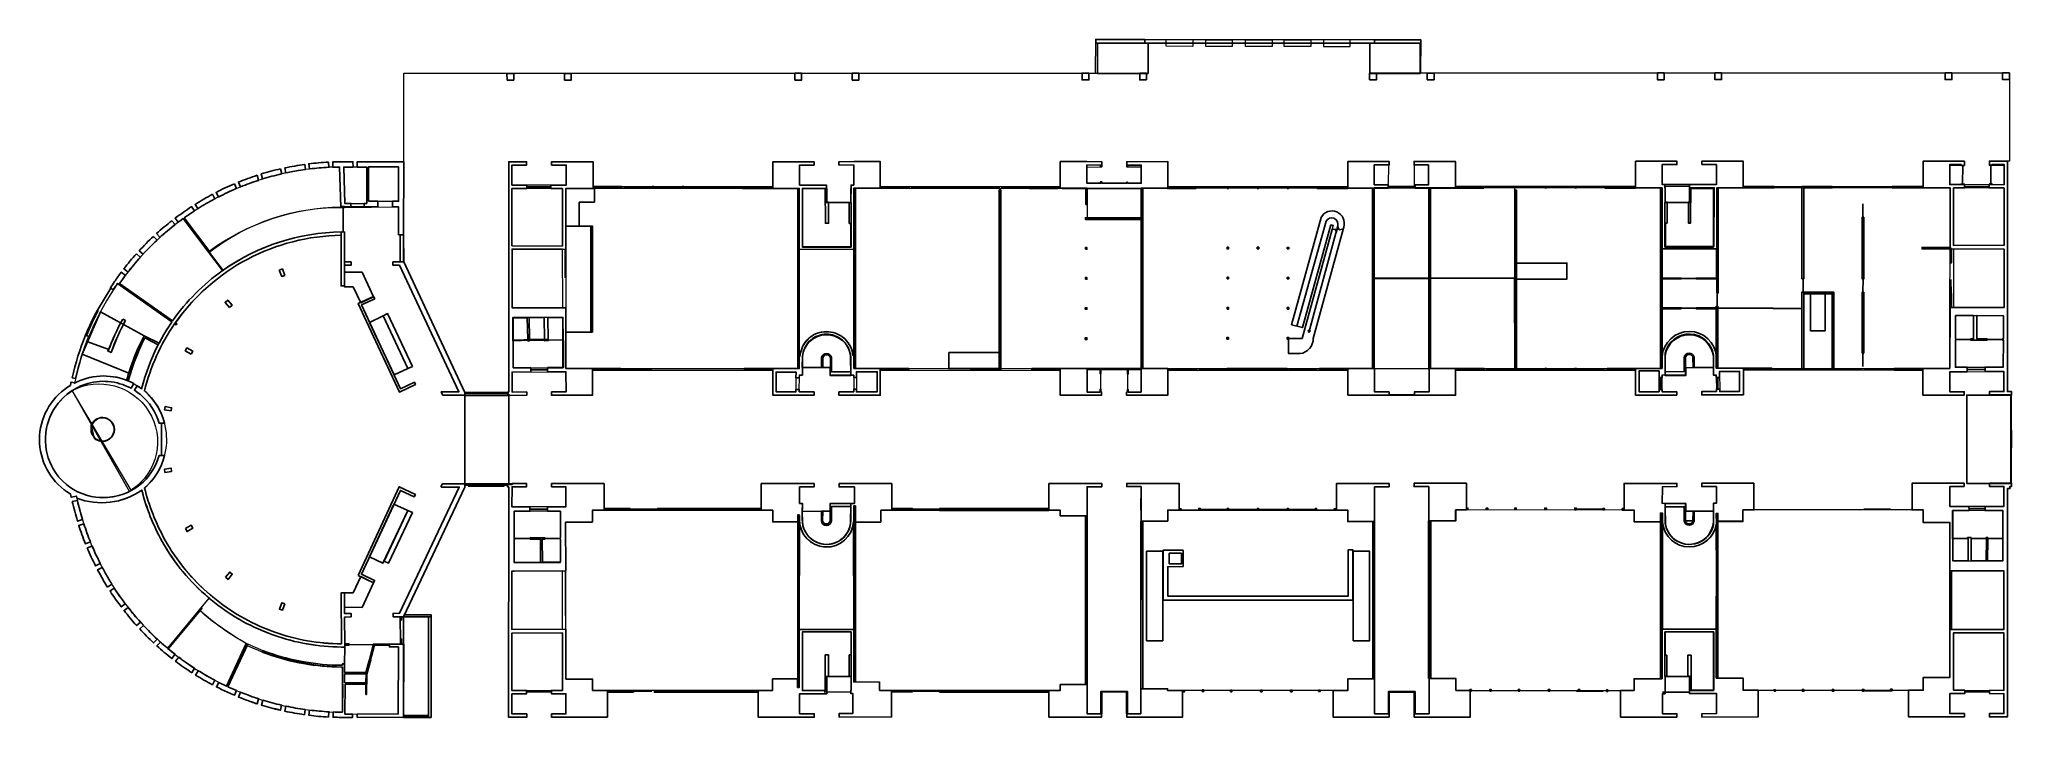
# Model space of a CAD drawing. Header units: centimetres. Extents: x 77 to 12498, y 651 to 4920.
import ezdxf

# ---------------------------------------------------------------- set-up
doc = ezdxf.new("R2010")
doc.units = ezdxf.units.CM
doc.header["$MEASUREMENT"] = 0
for name, color, linetype, true_color in [('Coffee', 96, 'Continuous', 0x008000), ('Elevators', 40, 'Continuous', 0xffa500), ('Entrance', 2, 'Continuous', 0xffff00), ('Meeting rooms', 176, 'Continuous', 0x00008b), ('Offices', 5, 'Continuous', 0x0000ff), ('Stairs', 7, 'Continuous', 0xffffff), ('Storage', 24, 'Continuous', 0xa52a2a), ('Toilets', 216, 'Continuous', 0x800080), ('Walls', 8, 'Continuous', 0x808080)]:
    doc.layers.add(name, color=color, linetype=linetype, true_color=true_color)
for name, color, linetype in [('Doors', 7, 'Continuous'), ('Floor', 7, 'Continuous'), ('Furnitures', 7, 'Continuous'), ('Library', 7, 'Continuous'), ('Terrace', 7, 'Continuous')]:
    doc.layers.add(name, color=color, linetype=linetype)

msp = doc.modelspace()

# ---------------------------------------------------------------- linework, layer by layer
at = {"layer": 'Coffee', "linetype": 'Continuous', "lineweight": 18}
msp.add_lwpolyline([(7026, 2849), (8474, 2849), (8474, 3984), (7026, 3984)], close=True, dxfattribs=at)
at = {"layer": 'Doors'}
for points in [[(12190, 4009), (12192, 4127)], [(12367, 4011), (12367, 4128)], [(3148, 3992), (3298, 3992)], [(3757, 3989), (3936, 3989)], [(3946, 3989), (4125, 3989)], [(4135, 3989), (4314, 3989)], [(4324, 3989), (4503, 3988)], [(5568, 3988), (5747, 3988)], [(5757, 3988), (5936, 3988)], [(5947, 3989), (6125, 3988)], [(6135, 3989), (6314, 3988)], [(7379, 3988), (7557, 3988)], [(7567, 3988), (7746, 3988)], [(7757, 3988), (7935, 3988)], [(7946, 3988), (8124, 3988)], [(8572, 3995), (8741, 3995)], [(9191, 3990), (9370, 3990)], [(9380, 3990), (9558, 3990)], [(9569, 3990), (9748, 3990)], [(9758, 3990), (9937, 3990)], [(10315, 3996), (10470, 3996)], [(11001, 3990), (11179, 3990)], [(11379, 3992), (11558, 3992)], [(11569, 3992), (11747, 3992)], [(12202, 3992), (12356, 3992)], [(1991, 3708), (1991, 3868)], [(2037, 3866), (2124, 3866)], [(11562, 3801), (11562, 3885)], [(2349, 3519), (2350, 3690)], [(1147, 3580), (1234, 3466)], [(3388, 3420), (3388, 3598)], [(8833, 3421), (8834, 3510)], [(526, 3355), (444, 3215)], [(8569, 3416), (8652, 3417)], [(9060, 3417), (9145, 3417)], [(10417, 3415), (10511, 3415)], [(11186, 3328), (11186, 3412)], [(11562, 3329), (11563, 3412)], [(12117, 3319), (12116, 3408)], [(10292, 3235), (10292, 3322)], [(10643, 3236), (10644, 3323)], [(10418, 3228), (10511, 3228)], [(10996, 3227), (11178, 3227)], [(383, 3016), (514, 2968)], [(3058, 3026), (3152, 3027)], [(3164, 3027), (3257, 3027)], [(3282, 3027), (3376, 3028)], [(12148, 3031), (12241, 3031)], [(12345, 3031), (12440, 3031)], [(11561, 2862), (11561, 2945)], [(3172, 2840), (3278, 2841)], [(3740, 2843), (3935, 2843)], [(7382, 2843), (7557, 2844)], [(7567, 2844), (7725, 2844)], [(7735, 2844), (7935, 2843)], [(7945, 2843), (8124, 2843)], [(9190, 2843), (9369, 2843)], [(9759, 2842), (9935, 2843)], [(10287, 2717), (10287, 2791)], [(10649, 2719), (10649, 2792)], [(11180, 2844), (10999, 2846)], [(11368, 2844), (11189, 2844)], [(11558, 2843), (11377, 2843)], [(11760, 2844), (11567, 2844)], [(12219, 2842), (12331, 2843)], [(2757, 2690), (3032, 2690)], [(8577, 2682), (8737, 2682)], [(12495, 2465), (12495, 2679)], [(847, 2305), (847, 2498)], [(12495, 2129), (12495, 2351)], [(2756, 2113), (3026, 2113)], [(3166, 1963), (3278, 1963)], [(3800, 1962), (3969, 1962)], [(5581, 1962), (5747, 1962)], [(7392, 1962), (7557, 1961)], [(7573, 1961), (7747, 1961)], [(7757, 1961), (7936, 1961)], [(7945, 1961), (8111, 1961)], [(9761, 1963), (9922, 1963)], [(11568, 1963), (11736, 1962)], [(12230, 1967), (12331, 1967)], [(3072, 1778), (3168, 1778)], [(3261, 1779), (3358, 1779)], [(12127, 1779), (12221, 1779)], [(12243, 1779), (12338, 1779)], [(12348, 1779), (12442, 1779)], [(3390, 1293), (3390, 1574)], [(5210, 1401), (5210, 1569)], [(10293, 1401), (10293, 1568)], [(12115, 1396), (12115, 1574)], [(2351, 1146), (2350, 1265)], [(1999, 989), (2000, 1094)], [(2028, 1111), (2183, 1109)], [(2156, 1017), (2177, 1099)], [(3145, 811), (3302, 812)], [(3767, 818), (3935, 817)], [(5020, 811), (5187, 812)], [(5579, 816), (5746, 816)], [(6760, 812), (6927, 813)], [(8570, 810), (8737, 810)], [(9758, 818), (9925, 818)], [(10300, 811), (10468, 811)], [(11569, 819), (11736, 819)], [(12203, 813), (12360, 812)]]:
    msp.add_lwpolyline(points, dxfattribs=at)
at = {"layer": 'Elevators', "color": 13, "linetype": 'Continuous', "lineweight": 18}
msp.add_lwpolyline([(2149, 3901), (2339, 3901), (2339, 4118), (2149, 4118)], close=True, dxfattribs=at)
at = {"layer": 'Entrance'}
for points in [[(2756, 2123), (3033, 2123), (3033, 2679), (2756, 2679)], [(12216, 2125), (12493, 2125), (12493, 2681), (12216, 2681)], [(2370, 654), (2528, 654), (2528, 1286), (2370, 1286)]]:
    msp.add_lwpolyline(points, close=True, dxfattribs=at)
at = {"layer": 'Entrance', "color": 194, "linetype": 'Continuous', "lineweight": 18}
msp.add_lwpolyline([(2777, 2107), (3005, 2107), (3005, 2123), (2777, 2123)], close=True, dxfattribs=at)
at = {"layer": 'Floor', "linetype": 'Continuous', "lineweight": 18}
msp.add_lwpolyline([(1998, 1436), (1977, 1436), (1979, 1115, -0.344484), (740, 2097, 0.457973), (739, 2707, -0.342184), (1978, 3687), (1977, 3368), (1998, 3368), (1998, 3498), (2040, 3498), (2040, 3519), (1998, 3519), (1999, 3707, 0.083058), (1573, 3639, 0.073427), (1231, 3465), (1144, 3578, -0.172743), (1999, 3863), (2339, 3866), (2339, 3690), (2371, 3690), (2372, 3519), (2304, 3519), (2304, 3498), (2344, 3498), (2719, 2702), (2609, 2702), (2607, 2699), (2617, 2680), (3146, 2680), (3146, 2701), (3054, 2700), (3054, 2826), (3393, 2828), (3394, 2701), (3303, 2701), (3303, 2680), (3560, 2680), (3560, 2839), (4696, 2839), (4696, 2681), (4956, 2680), (4956, 2701), (4863, 2702), (4864, 2807), (4883, 2807), (4883, 2857), (5058, 2856), (5058, 2806), (5206, 2806), (5206, 2701), (5113, 2701), (5113, 2680), (5373, 2680), (5373, 2839), (6507, 2839), (6506, 2680), (6767, 2680), (6767, 2700), (6763, 2700), (6763, 2843), (6929, 2843), (6929, 2700), (6924, 2700), (6924, 2680), (7184, 2680), (7184, 2839), (8318, 2839), (8318, 2681), (8996, 2680), (8996, 2839), (10129, 2838), (10129, 2681), (10389, 2681), (10389, 2702), (10297, 2702), (10297, 2807), (10444, 2808), (10444, 2855), (10492, 2857), (10621, 2857), (10620, 2807), (10638, 2807), (10639, 2703), (10547, 2703), (10547, 2682), (10809, 2683), (10809, 2841), (11940, 2840), (11940, 2681), (12200, 2681), (12200, 2702), (12109, 2702), (12109, 2827), (12450, 2829), (12450, 2703), (12358, 2703), (12358, 2682), (12492, 2682), (12493, 2126), (12358, 2126), (12358, 2106), (12450, 2106), (12450, 1980), (12110, 1979), (12110, 2106), (12199, 2106), (12199, 2126), (11871, 2126), (11871, 1958), (10875, 1958), (10875, 2126), (10547, 2126), (10547, 2105), (10639, 2105), (10639, 2000), (10620, 2000), (10620, 1951), (10445, 1950), (10445, 2000), (10298, 1998), (10299, 2104), (10390, 2105), (10390, 2125), (10058, 2125), (10058, 1957), (9065, 1958), (9065, 2126), (8735, 2126), (8735, 2105), (8828, 2105), (8829, 675), (8741, 675), (8741, 814), (8573, 814), (8573, 675), (8486, 675), (8486, 2104), (8578, 2104), (8578, 2125), (8247, 2125), (8247, 1957), (7255, 1957), (7255, 2125), (6925, 2125), (6925, 2105), (7016, 2105), (7015, 675), (6930, 675), (6930, 815), (6762, 814), (6762, 675), (6675, 675), (6675, 2104), (6768, 2104), (6768, 2125), (6435, 2124), (6435, 1956), (5445, 1956), (5445, 2124), (5114, 2124), (5114, 2103), (5210, 2103), (5210, 1998), (5058, 1998), (5057, 1950), (5011, 1950), (4882, 1948), (4883, 1999), (4865, 1999), (4865, 2103), (4956, 2103), (4956, 2124), (4623, 2124), (4623, 1956), (3634, 1956), (3634, 2124), (3303, 2124), (3303, 2104), (3392, 2104), (3392, 1977), (3053, 1977), (3054, 2104), (3145, 2104), (3145, 2124), (2616, 2123), (2606, 2105), (2609, 2102), (2721, 2102), (2346, 1308), (2305, 1307), (2305, 1285), (2350, 1285), (2350, 1113), (2181, 1113), (2134, 934), (1999, 935), (1999, 989), (1986, 989), (1986, 980, -0.090126), (1486, 1071), (1389, 1112, -0.057639), (1084, 1327), (1146, 1403, 0.176997), (1985, 1095), (2000, 1094), (2000, 1114), (1999, 1283), (2040, 1284), (2040, 1306), (1999, 1305)], format="xyb", close=True, dxfattribs=at)
at = {"layer": 'Furnitures', "color": 7, "linetype": 'Continuous', "lineweight": 18}
for points in [[(7174, 4877), (7174, 4919), (7341, 4918), (7341, 4876)], [(7590, 4918), (7590, 4876), (7423, 4876), (7423, 4918)], [(7842, 4918), (7842, 4876), (7674, 4876), (7674, 4918)], [(8085, 4918), (8085, 4876), (7917, 4876), (7917, 4918)], [(8164, 4918), (8164, 4876), (8332, 4876), (8332, 4918)]]:
    msp.add_lwpolyline(points, close=True, dxfattribs=at)
at = {"layer": 'Library', "color": 42, "linetype": 'Continuous', "lineweight": 18}
msp.add_lwpolyline([(7183, 822), (7183, 832), (7027, 832), (7028, 1888), (7184, 1888), (7184, 1957), (8318, 1957), (8317, 1885), (8474, 1885), (8473, 895), (8317, 895), (8317, 822)], close=True, dxfattribs=at)
at = {"layer": 'Meeting rooms', "linetype": 'Continuous', "lineweight": 18}
for points in [[(3393, 2848), (4861, 2848), (4861, 3982), (3393, 3982)], [(5384, 2848), (5216, 2848), (5216, 3983), (5384, 3983), (6519, 3982), (7017, 3982), (7016, 2849), (6518, 2849), (6518, 2847)], [(8484, 2849), (10288, 2849), (10288, 3231), (10646, 3230), (10644, 2851), (12109, 2849), (12112, 3985), (10651, 3985), (10647, 3413), (10289, 3411), (10288, 3985), (8484, 3985)], [(3561, 822), (3561, 893), (3393, 893), (3393, 1882), (3560, 1882), (3560, 1956), (4696, 1956), (4696, 1883), (4853, 1883), (4852, 894), (4695, 894), (4694, 821)], [(5369, 822), (5369, 874), (5206, 875), (5208, 1882), (5376, 1882), (5376, 1956), (6507, 1956), (6507, 1920), (6664, 1919), (6663, 858), (6507, 858), (6507, 822)], [(10121, 822), (10121, 895), (10297, 895), (10296, 1884), (10121, 1884), (10121, 1957), (8997, 1958), (8997, 1889), (8840, 1889), (8841, 897), (8997, 897), (8997, 822)], [(11942, 823), (11942, 904), (12110, 904), (12110, 1878), (11942, 1878), (11942, 1958), (10806, 1958), (10806, 1888), (10649, 1888), (10649, 899), (10807, 899), (10807, 823)]]:
    msp.add_lwpolyline(points, close=True, dxfattribs=at)
at = {"layer": 'Offices', "linetype": 'Continuous', "lineweight": 18}
msp.add_lwpolyline([(765, 2580, -0.4098), (656, 2083), (284, 2710, -0.390856)], format="xyb", close=True, dxfattribs=at)
at = {"layer": 'Stairs'}
for points in [[(6742, 4897), (7060, 4897), (7060, 4706), (6742, 4706)], [(8774, 4897), (8456, 4897), (8456, 4706), (8774, 4706)], [(3573, 3982), (3573, 3896), (3477, 3895), (3477, 3744), (3393, 3744), (3393, 3982)], [(4883, 3982), (5026, 3982), (5026, 3893), (5189, 3893), (5189, 3613), (4883, 3613)], [(10620, 3982), (10478, 3982), (10478, 3893), (10315, 3893), (10315, 3613), (10621, 3613)], [(9380, 3512), (9698, 3512), (9698, 3411), (9380, 3411)], [(1999, 3454), (2109, 3455), (2182, 3299), (2101, 3262), (2053, 3363), (1998, 3363)], [(11325, 3085), (11232, 3085), (11232, 3319), (11325, 3319)], [(347, 2938), (640, 2820), (737, 3055), (462, 3206)], [(2157, 3139), (2242, 3180), (2398, 2848), (2311, 2808)], [(5804, 2949), (6122, 2949), (6122, 2848), (5804, 2848)], [(2156, 1663), (2241, 1622), (2397, 1954), (2310, 1994)], [(7152, 1698), (7050, 1698), (7050, 1134), (7152, 1134)], [(8352, 1698), (8455, 1698), (8455, 1134), (8352, 1134)], [(1999, 1345), (2109, 1344), (2182, 1500), (2101, 1538), (2053, 1437), (1998, 1436)], [(4883, 821), (5026, 821), (5026, 910), (5189, 910), (5189, 1190), (4883, 1190)], [(10620, 821), (10478, 821), (10478, 910), (10315, 910), (10315, 1190), (10621, 1190)]]:
    msp.add_lwpolyline(points, close=True, dxfattribs=at)
for points in [[(8219, 3723), (8030, 3038), (7945, 3038), (7945, 2942), (8016, 2942, 0.380141), (8100, 3038), (8290, 3731)], [(7997, 3116), (8181, 3775, -0.913188), (8254, 3747), (8072, 3075)], [(8290, 3731), (8292, 3739, 0.908948), (8149, 3800)]]:
    msp.add_lwpolyline(points, format="xyb", dxfattribs=at)
for points in [[(8149, 3800), (7963, 3124), (8033, 3106), (8211, 3752), (8226, 3748), (8219, 3723)], [(8237, 3726), (8219, 3723)], [(8237, 3726), (8247, 3707)], [(8247, 3707), (8254, 3740)], [(8254, 3740), (8264, 3721)], [(8264, 3721), (8289, 3725)], [(8082, 3086), (8068, 3089)], [(8068, 3089), (8072, 3075)], [(8072, 3075), (8082, 3086)]]:
    msp.add_lwpolyline(points, dxfattribs=at)
for points in [[(4882, 2854), (5057, 2852), (5058, 2804), (5187, 2804), (5186, 2929, 0.893389), (4883, 2923)], [(10621, 2854), (10446, 2852), (10446, 2804), (10317, 2804), (10317, 2929, -0.893389), (10620, 2923)], [(4882, 1948), (5057, 1950), (5058, 1999), (5187, 1998), (5186, 1873, -0.893389), (4883, 1880)], [(10621, 1948), (10446, 1950), (10446, 1999), (10317, 1998), (10317, 1873, 0.893389), (10620, 1880)]]:
    msp.add_lwpolyline(points, format="xyb", close=True, dxfattribs=at)
msp.add_circle((476, 2465), 73.5, dxfattribs=at)
at = {"layer": 'Storage', "color": 125, "linetype": 'Continuous', "lineweight": 18}
for points in [[(1146, 3588, -0.153517), (1976, 3866), (1968, 4117, 0.154115), (988, 3796)], [(916, 3149, -0.08538), (1231, 3465), (982, 3792, 0.084075), (582, 3384)], [(4861, 3600), (5209, 3598), (5209, 2931), (5202, 2931, 0.908758), (4867, 2926), (4860, 2926)], [(721, 2721, -0.08538), (912, 3142), (569, 3384, 0.097486), (298, 2757, -0.289689)], [(158, 2228, 0.4098), (644, 2075), (284, 2710, 0.390856)], [(312, 2033, 0.166558), (885, 1087), (1146, 1403, -0.158541), (722, 2083, -0.262496)], [(4863, 1206), (5207, 1206), (5204, 1883, -0.933752), (4865, 1883)], [(10299, 1207), (10641, 1207), (10638, 1869, -0.865947), (10300, 1874)], [(889, 1083, 0.06414), (1255, 849), (1380, 1117, -0.052602), (1088, 1324)], [(1264, 845, 0.108943), (1986, 685), (1986, 969, -0.102288), (1385, 1103)]]:
    msp.add_lwpolyline(points, format="xyb", close=True, dxfattribs=at)
for points in [[(2000, 3888), (2139, 3888), (2139, 4117), (1994, 4117)], [(3053, 3621), (3371, 3619), (3371, 3982), (3053, 3982)], [(6675, 3795), (7017, 3794), (7017, 3982), (6675, 3983)], [(8483, 3419), (8833, 3420), (8833, 3984), (8483, 3984)], [(8834, 3420), (9371, 3421), (9369, 3987), (8833, 3984)], [(12132, 3624), (12451, 3623), (12451, 3985), (12132, 3985)], [(3054, 3231), (3373, 3232), (3372, 3600), (3054, 3600)], [(10297, 3418), (10640, 3418), (10640, 3601), (10298, 3601)], [(12133, 3232), (12451, 3232), (12451, 3600), (12133, 3601)], [(8484, 2849), (8829, 2849), (8828, 3414), (8483, 3413)], [(8838, 2849), (9370, 2851), (9367, 3416), (8838, 3415)], [(4717, 2701), (4843, 2702), (4843, 2826), (4717, 2826)], [(5223, 2701), (5353, 2701), (5353, 2828), (5223, 2828)], [(10152, 2702), (10278, 2702), (10278, 2833), (10152, 2833)], [(10660, 2703), (10785, 2704), (10785, 2830), (10659, 2830)], [(3053, 1205), (3371, 1207), (3371, 1575), (3053, 1573)], [(12119, 1206), (12450, 1206), (12450, 1574), (12117, 1574)], [(3053, 821), (3372, 822), (3371, 1185), (3053, 1183)], [(12133, 823), (12450, 822), (12450, 1184), (12132, 1184)], [(2001, 673), (2337, 674), (2338, 1096), (2282, 1096), (2282, 1105), (2188, 1106), (2140, 925), (2138, 797), (2133, 797), (2134, 861), (2003, 861)]]:
    msp.add_lwpolyline(points, close=True, dxfattribs=at)
at = {"layer": 'Terrace', "color": 108, "linetype": 'Continuous', "lineweight": 18}
msp.add_lwpolyline([(2757, 2698), (2372, 3519), (2372, 4150), (2372, 4708), (6729, 4708), (6730, 4920), (8777, 4918), (8776, 4708), (12484, 4710), (12484, 4154), (12472, 4154), (12359, 4154), (12359, 4128), (12451, 4128), (12451, 4005), (12109, 4005), (12109, 4128), (12201, 4127), (12201, 4153), (11941, 4153), (11941, 3993), (10808, 3995), (10808, 4153), (10547, 4153), (10548, 4132), (10639, 4132), (10639, 4006), (10297, 4007), (10297, 4132), (10390, 4132), (10390, 4153), (10130, 4153), (10130, 3994), (8995, 3994), (8995, 4152), (8735, 4152), (8735, 3985), (8572, 3984), (8577, 4152), (8318, 4152), (8318, 3992), (7184, 3992), (7184, 4152), (6925, 4150), (6925, 4119), (7017, 4119), (7017, 4015), (6674, 4015), (6674, 4116), (6768, 4118), (6768, 4150), (6507, 4151), (6506, 3992), (5373, 3992), (5373, 4151), (5113, 4150), (5113, 4129), (5206, 4130), (5206, 4003), (5189, 4003), (5188, 3892), (5036, 3895), (5034, 4003), (4865, 4003), (4865, 4129), (4956, 4129), (4956, 4150), (4697, 4150), (4696, 3992), (4499, 3992), (3564, 3993), (3564, 4150), (3303, 4150), (3303, 4129), (3395, 4129), (3395, 4003), (3053, 4003), (3053, 4129), (3145, 4129), (3145, 4150), (3033, 4150), (3033, 2700)], close=True, dxfattribs=at)
at = {"layer": 'Toilets', "linetype": 'Continuous', "lineweight": 18}
for points in [[(10297, 3418), (10642, 3418), (10642, 3601), (10297, 3601)], [(3060, 2853), (3374, 2853), (3374, 3170), (3060, 3170)], [(12144, 2856), (12447, 2856), (12447, 3181), (12144, 3181)], [(3067, 1628), (3358, 1628), (3358, 1950), (3067, 1950)], [(12129, 1637), (12442, 1637), (12442, 1955), (12129, 1955)]]:
    msp.add_lwpolyline(points, close=True, dxfattribs=at)
at = {"layer": 'Walls', "linetype": 'Continuous'}
for p, q in [((9568, 3985), (9568, 3989)), ((9568, 3989), (9568, 3985)), ((9569, 3985), (9568, 3985)), ((9568, 3985), (9569, 3985)), ((7936, 3043), (7936, 3044)), ((7936, 3044), (7945, 3044)), ((7945, 3044), (7936, 3044)), ((7936, 3044), (7936, 3043)), ((7940, 3043), (7936, 3043)), ((7936, 3043), (7940, 3043)), ((7936, 3033), (7936, 3034)), ((7936, 3034), (7940, 3034)), ((7940, 3034), (7936, 3034)), ((7936, 3034), (7936, 3033)), ((7945, 3033), (7936, 3033)), ((7936, 3033), (7945, 3033)), ((7940, 3034), (7940, 3043)), ((7940, 3043), (7940, 3034)), ((7945, 3043), (7941, 3043)), ((7941, 3043), (7941, 3034)), ((7941, 3034), (7941, 3043)), ((7941, 3043), (7945, 3043)), ((7941, 3034), (7945, 3034)), ((7945, 3034), (7941, 3034)), ((7945, 3044), (7945, 3043)), ((7945, 3043), (7945, 3044)), ((7945, 3034), (7945, 3033)), ((7945, 3033), (7945, 3034)), ((7557, 1958), (7557, 1965)), ((7557, 1965), (7557, 1958)), ((7557, 1956), (7557, 1958)), ((7557, 1958), (7557, 1956)), ((7558, 1956), (7557, 1956)), ((7557, 1956), (7558, 1956)), ((7747, 1958), (7747, 1965)), ((7747, 1965), (7747, 1958)), ((7747, 1956), (7747, 1958)), ((7747, 1958), (7747, 1956)), ((7579, 815), (7579, 822)), ((7579, 822), (7579, 815)), ((7579, 813), (7579, 815)), ((7579, 815), (7579, 813)), ((7580, 813), (7579, 813)), ((7579, 813), (7580, 813)), ((7768, 815), (7768, 822)), ((7768, 822), (7768, 815)), ((7768, 813), (7768, 815)), ((7768, 815), (7768, 813))]:
    msp.add_line(p, q, dxfattribs=at)
at = {"layer": 'Walls'}
for points in [[(6730, 4897), (6730, 4920), (7040, 4919), (7040, 4897), (6730, 4897)], [(8486, 4897), (8486, 4918), (7040, 4919), (7040, 4897)], [(8777, 4897), (8777, 4918), (8486, 4918), (8486, 4897)], [(3022, 4706), (7038, 4708)], [(12484, 4710), (8485, 4708)], [(2149, 3901), (2208, 3901), (2208, 3866), (2123, 3866), (2123, 3888), (2139, 3888), (2139, 4117), (2079, 4117), (2079, 4150), (2372, 4150), (2371, 3690), (2339, 3690), (2339, 3866), (2300, 3866), (2300, 3901), (2339, 3901), (2339, 4118), (2149, 4117)], [(3281, 3031), (3279, 3170), (3374, 3170), (3375, 3031), (3376, 3031), (3376, 3024), (3378, 3024), (3378, 2855), (3278, 2854), (3278, 2827), (3393, 2828), (3394, 2701), (3303, 2701), (3303, 2680), (3394, 2680), (3560, 2680), (3560, 2848), (3393, 2848), (3392, 3231), (3054, 3231), (3054, 3600), (3393, 3598), (3393, 3982), (3564, 3982), (3564, 4150), (3303, 4150), (3303, 4129), (3395, 4129), (3395, 4003), (3298, 4003), (3298, 3982), (3371, 3982), (3371, 3619), (3053, 3621), (3053, 3982), (3148, 3982), (3148, 4003), (3053, 4003), (3053, 4129), (3145, 4129), (3145, 4150), (3033, 4150), (3033, 2700), (3027, 2700), (3027, 2686), (3033, 2686), (3033, 2679), (3146, 2680), (3146, 2701), (3054, 2700), (3054, 2826), (3172, 2827), (3172, 2854), (3060, 2853), (3060, 3023), (3058, 3023)], [(5206, 4151), (5373, 4151), (5373, 3983), (5206, 3983), (5206, 3598), (4861, 3600), (4861, 3982), (4697, 3982), (4697, 4150), (4865, 4150), (4865, 4150), (4956, 4150), (4956, 4129), (4865, 4129), (4865, 4003), (4883, 4003), (4883, 4003), (5034, 4003), (5034, 3982), (5036, 3982), (5036, 3895), (5047, 3895), (5047, 3763), (5027, 3763), (5025, 3982), (4883, 3982), (4883, 3615), (5188, 3614), (5188, 3761), (5178, 3762), (5178, 3892), (5188, 3892), (5188, 3982), (5189, 3982), (5189, 4003), (5206, 4003), (5206, 4130), (5113, 4129), (5113, 4150), (5206, 4151)], [(6674, 4151), (6768, 4150), (6768, 4118), (6761, 4118), (6761, 4129), (6674, 4130), (6674, 4015), (6761, 4015), (6761, 4024), (6768, 4024), (6768, 4015), (6925, 4015), (6925, 4021), (6931, 4021), (6931, 4015), (7017, 4015), (7017, 4129), (6932, 4129), (6932, 4119), (6925, 4119), (6925, 4150), (7184, 4152), (7184, 3984), (7017, 3984), (7017, 3982), (6674, 3983), (6507, 3983), (6507, 4151)], [(8572, 3984), (8484, 3984), (8318, 3984), (8318, 4152), (8577, 4152), (8577, 4130), (8484, 4130), (8484, 4005), (8572, 4005), (8572, 3984)], [(8826, 4130), (8735, 4130), (8735, 4152), (8995, 4152), (8995, 3984), (8741, 3984), (8741, 4005), (8826, 4005), (8826, 4130)], [(10548, 4132), (10639, 4132), (10639, 4006), (10470, 4006), (10470, 3896), (10463, 3896), (10463, 3764), (10476, 3764), (10476, 3986), (10625, 3986), (10622, 3617), (10318, 3617), (10318, 3764), (10328, 3764), (10328, 3896), (10317, 3896), (10317, 3986), (10315, 3986), (10315, 4006), (10317, 4006), (10317, 4007), (10297, 4007), (10297, 4132), (10390, 4132), (10390, 4153), (10297, 4153), (10130, 4153), (10130, 3985), (10297, 3985), (10298, 3601), (10643, 3601), (10646, 3985), (10808, 3985), (10808, 4153), (10639, 4153), (10547, 4153)], [(10390, 4132), (10298, 4132)], [(12109, 2681), (11940, 2681), (11940, 2849), (12109, 2849), (12109, 2856), (12110, 2856), (12111, 3232), (12451, 3232), (12451, 3600), (12112, 3601), (12112, 3985), (11941, 3985), (11941, 4153), (12201, 4153), (12201, 4132), (12201, 4132), (12201, 4127), (12181, 4127), (12181, 4132), (12109, 4132), (12109, 4006), (12180, 4006), (12180, 4009), (12200, 4009), (12200, 4006), (12202, 4006), (12202, 3985), (12132, 3985), (12132, 3624), (12451, 3623), (12451, 3984), (12356, 3985), (12356, 4006), (12359, 4006), (12359, 4011), (12375, 4011), (12375, 4006), (12451, 4005), (12451, 4133), (12375, 4133), (12375, 4128), (12359, 4128), (12359, 4154), (12472, 4154), (12472, 2703), (12498, 2703), (12498, 2682), (12358, 2682), (12358, 2703), (12450, 2703), (12450, 2829), (12331, 2829), (12331, 2857), (12446, 2858), (12447, 3027), (12440, 3027), (12440, 3035), (12447, 3035), (12447, 3181), (12280, 3182), (12280, 3035), (12345, 3035), (12345, 3027), (12240, 3027), (12240, 3035), (12259, 3035), (12259, 3182), (12145, 3182), (12145, 3036), (12146, 3036), (12146, 3027), (12145, 3027), (12144, 2856), (12219, 2856), (12219, 2828), (12109, 2827), (12109, 2702), (12200, 2702), (12200, 2681)], [(12359, 4133), (12359, 4133)], [(1343, 3992), (1343, 3992)], [(3743, 3983), (3743, 3994), (3564, 3994), (3564, 3983)], [(3937, 3983), (3946, 3983), (3946, 3994), (3937, 3994)], [(4126, 3983), (4135, 3983), (4135, 3994), (4126, 3994)], [(4315, 3983), (4324, 3983), (4324, 3993), (4315, 3993)], [(4697, 3982), (4697, 3992), (4505, 3992), (4505, 3982)], [(4853, 2848), (4863, 2848), (4863, 3982), (4853, 3982)], [(5206, 2848), (5216, 2848), (5216, 3982), (5206, 3982)], [(5373, 3983), (5383, 3983), (5383, 3993), (5373, 3993)], [(5748, 3983), (5757, 3983), (5757, 3993), (5748, 3993)], [(5937, 3983), (5947, 3983), (5947, 3993), (5937, 3993)], [(6492, 3982), (6492, 3992), (6313, 3992), (6313, 3982)], [(6497, 3983), (6507, 3983), (6507, 3993), (6497, 3993)], [(6673, 3882), (6667, 3882), (6667, 3983), (6673, 3983)], [(7016, 2848), (7026, 2848), (7026, 3982), (7016, 3982)], [(7363, 3981), (7363, 3992), (7184, 3992), (7184, 3981)], [(7557, 3982), (7566, 3982), (7566, 3993), (7557, 3993)], [(7746, 3982), (7756, 3982), (7756, 3993), (7746, 3993)], [(7935, 3982), (7945, 3982), (7945, 3993), (7935, 3993)], [(8318, 3982), (8318, 3992), (8124, 3992), (8124, 3982)], [(8473, 2849), (8484, 2849), (8484, 3983), (8473, 3983)], [(8828, 2848), (8838, 2848), (8838, 3982), (8828, 3982)], [(9174, 3984), (9174, 3994), (8995, 3994), (8995, 3984)], [(9559, 3985), (9568, 3985), (9568, 3995), (9559, 3995)], [(9748, 3985), (9757, 3985), (9757, 3995), (9748, 3995)], [(10130, 3984), (10130, 3994), (9937, 3994), (9937, 3984)], [(10286, 2849), (10297, 2849), (10297, 3985), (10286, 3985)], [(10641, 3324), (10651, 3324), (10651, 3985), (10641, 3985)], [(11002, 3985), (11002, 3995), (10808, 3995), (10808, 3985)], [(11178, 3412), (11189, 3412), (11189, 3995), (11178, 3995)], [(11368, 3985), (11368, 3995), (11189, 3995), (11189, 3985)], [(11941, 3985), (11941, 3995), (11747, 3995), (11747, 3985)], [(6122, 2839), (6133, 2839), (6133, 3973), (6122, 3973)], [(9369, 2839), (9379, 2839), (9379, 3972), (9369, 3972)], [(3551, 3744), (3478, 3745)], [(3560, 3077), (3551, 3077), (3551, 3744), (3561, 3744)], [(7017, 3787), (7017, 3798), (6665, 3798), (6665, 3787)], [(11557, 3412), (11567, 3412), (11567, 3801), (11557, 3801)], [(2371, 3690), (2339, 3690)], [(2371, 3519), (2371, 3690)], [(6665, 3599), (6674, 3599), (6674, 3610), (6665, 3610)], [(7557, 3601), (7566, 3601), (7566, 3612), (7557, 3612)], [(7557, 3600), (7557, 3611)], [(7747, 3602), (7757, 3602), (7757, 3612), (7747, 3612)], [(7936, 3601), (7937, 3611)], [(7936, 3601), (7946, 3601), (7946, 3611), (7936, 3611)], [(12114, 3601), (12114, 3611), (11934, 3611), (11934, 3601)], [(1998, 3519), (1998, 3498)], [(2617, 2680), (2607, 2699), (2609, 2702), (2719, 2702), (2344, 3498), (2304, 3498), (2304, 3519), (2372, 3519), (2757, 2698), (2757, 2680)], [(2349, 3519), (2371, 3519)], [(12120, 3601), (12120, 3514), (12115, 3514), (12115, 3601)], [(1588, 3467), (1608, 3475), (1622, 3435), (1603, 3428)], [(6665, 3410), (6674, 3410), (6674, 3421), (6665, 3421)], [(7557, 3413), (7566, 3413), (7566, 3423), (7557, 3423)], [(7936, 3412), (7936, 3422)], [(7936, 3412), (7946, 3412), (7946, 3422), (7936, 3422)], [(10417, 3413), (10292, 3413), (10292, 3418), (10417, 3418)], [(10417, 3418), (10417, 3413)], [(10642, 3413), (10511, 3413), (10511, 3418), (10642, 3418)], [(11560, 3408), (11560, 3412), (11565, 3412), (11565, 3408)], [(1275, 3233), (1247, 3265), (1263, 3279), (1291, 3247)], [(2242, 2956), (2106, 3250), (2189, 3288), (2182, 3302), (2085, 3258), (2137, 3144), (2344, 2700), (2445, 2748), (2439, 2762), (2351, 2721)], [(6664, 3221), (6674, 3221), (6674, 3231), (6664, 3231)], [(7557, 3222), (7566, 3222), (7566, 3233), (7557, 3233)], [(7936, 3222), (7946, 3222), (7946, 3232), (7936, 3232)], [(10418, 3224), (10292, 3224), (10292, 3231), (10418, 3231)], [(10640, 3231), (10640, 3224), (10512, 3224), (10512, 3231)], [(10638, 2851), (10648, 2851), (10648, 3240), (10638, 3240)], [(10996, 3226), (10646, 3228), (10646, 3230), (10996, 3228)], [(11178, 2841), (11189, 2841), (11189, 3330), (11178, 3330)], [(11368, 3319), (11368, 3330), (11189, 3330), (11189, 3319)], [(11368, 2841), (11378, 2841), (11378, 3330), (11368, 3330)], [(11557, 2945), (11567, 2945), (11567, 3329), (11557, 3329)], [(12114, 3319), (12114, 3320), (12119, 3320), (12119, 3319)], [(12114, 3319), (12119, 3319)], [(12119, 3319), (12120, 3232), (12114, 3232), (12114, 3319)], [(2427, 2862), (2398, 2848), (2242, 3180), (2270, 3194)], [(3153, 3031), (3150, 3168), (3058, 3168), (3058, 3023)], [(3281, 3031), (3282, 3031), (3282, 3024), (3257, 3023), (3257, 3031), (3258, 3031), (3256, 3170), (3161, 3170), (3163, 3030), (3164, 3030), (3164, 3023), (3152, 3023), (3152, 3030), (3153, 3030), (3153, 3031)], [(10996, 3228), (10996, 3226)], [(548, 3051), (542, 3039), (540, 3032), (534, 3018), (529, 3008), (526, 2999), (520, 2985), (517, 2976)], [(3551, 3077), (3392, 3077)], [(4942, 3053), (4930, 3044)], [(4953, 3060), (4942, 3053)], [(4966, 3066), (4953, 3060)], [(4957, 3044), (4959, 3045)], [(4957, 3044), (4957, 3044)], [(4978, 3071), (4966, 3066)], [(4968, 3050), (4969, 3050)], [(4969, 3050), (4972, 3052)], [(4992, 3075), (4978, 3071)], [(6664, 3031), (6674, 3031), (6674, 3042), (6664, 3042)], [(7556, 3034), (7566, 3034), (7566, 3044), (7556, 3044)], [(7936, 3033), (7945, 3033), (7945, 3044), (7936, 3044)], [(7936, 3033), (7936, 3043)], [(699, 2978), (699, 2977)], [(1032, 2939), (1043, 2957), (1006, 2978), (996, 2960)], [(3740, 2838), (3740, 2848), (3560, 2848), (3560, 2838)], [(4696, 2838), (4696, 2849), (4517, 2849), (4517, 2838)], [(5552, 2838), (5552, 2848), (5373, 2848), (5373, 2838)], [(6122, 2838), (6122, 2848), (5943, 2848), (5943, 2838)], [(6507, 2837), (6507, 2848), (6327, 2848), (6327, 2837)], [(7016, 2848), (7184, 2848), (7184, 2680), (6924, 2680), (6924, 2700), (6929, 2700), (6929, 2716), (6935, 2716), (6935, 2700), (7016, 2700), (7016, 2843), (6935, 2843), (6935, 2813), (6929, 2813), (6929, 2843), (6763, 2843), (6763, 2815), (6757, 2815), (6757, 2843), (6675, 2843), (6675, 2700), (6757, 2700), (6757, 2717), (6763, 2717), (6763, 2700), (6767, 2700), (6767, 2680), (6506, 2680), (6507, 2848), (7016, 2848)], [(7364, 2837), (7364, 2847), (7184, 2847), (7184, 2837)], [(7935, 2839), (7935, 2849), (7557, 2849), (7557, 2839)], [(8318, 2837), (8318, 2848), (8139, 2848), (8139, 2837)], [(8486, 2849), (8486, 2701), (8577, 2701), (8577, 2680), (8486, 2680), (8486, 2681), (8318, 2681), (8318, 2849)], [(8829, 2680), (8737, 2680), (8737, 2701), (8829, 2701), (8829, 2848), (8996, 2848), (8996, 2680), (8829, 2680)], [(9176, 2838), (9176, 2848), (8996, 2848), (8996, 2838)], [(9560, 2839), (9569, 2839), (9569, 2849), (9560, 2849)], [(9747, 2838), (9756, 2838), (9756, 2849), (9747, 2849)], [(10129, 2837), (10129, 2848), (9950, 2848), (9950, 2837)], [(10988, 2840), (10988, 2851), (10809, 2851), (10809, 2840)], [(11939, 2839), (11939, 2849), (11760, 2849), (11760, 2839)], [(12450, 2829), (12446, 2829)], [(906, 2581), (910, 2601), (869, 2609), (865, 2588)], [(12493, 2351), (12498, 2351), (12498, 2460), (12493, 2460)], [(868, 2193), (910, 2200), (906, 2221), (865, 2214)], [(2756, 2123), (2756, 2102), (2756, 2102), (2370, 1286), (2305, 1285), (2305, 1307), (2346, 1308), (2721, 2102), (2609, 2102), (2606, 2105), (2616, 2123)], [(2678, 2123), (2678, 2123)], [(3392, 2124), (3634, 2124), (3634, 1956), (3560, 1956), (3560, 1882), (3391, 1882), (3392, 1575), (3053, 1573), (3053, 1205), (3392, 1207), (3393, 893), (3561, 893), (3561, 822), (3655, 822), (3654, 654), (3393, 654), (3393, 653), (3303, 653), (3303, 674), (3393, 674), (3393, 801), (3302, 801), (3302, 822), (3372, 822), (3371, 1185), (3053, 1183), (3053, 821), (3145, 822), (3145, 801), (3053, 800), (3053, 674), (3146, 674), (3146, 653), (3032, 653), (3033, 2103), (3026, 2103), (3026, 2118), (3054, 2118), (3054, 2124), (3145, 2124), (3145, 2104), (3054, 2104), (3053, 1977), (3166, 1977), (3166, 1950), (3067, 1950), (3067, 1782), (3072, 1782), (3072, 1775), (3067, 1775), (3067, 1628), (3234, 1629), (3233, 1775), (3167, 1775), (3167, 1782), (3261, 1782), (3261, 1775), (3244, 1775), (3246, 1629), (3360, 1630), (3359, 1775), (3356, 1775), (3356, 1782), (3359, 1782), (3358, 1950), (3278, 1950), (3278, 1977), (3392, 1977), (3392, 2104), (3303, 2104), (3303, 2124), (3392, 2124)], [(6675, 2124), (6768, 2124), (6768, 2104), (6675, 2104), (6675, 1920), (6507, 1920), (6507, 1956), (6435, 1956), (6435, 2124), (6675, 2124)], [(7016, 1957), (7015, 1957), (7016, 2105), (6925, 2105), (6925, 2125), (7016, 2125), (7255, 2125), (7255, 1957), (7184, 1957), (7184, 1888), (7016, 1888)], [(8486, 2104), (8486, 1979), (8486, 1885), (8317, 1885), (8317, 1957), (8247, 1957), (8247, 2125), (8486, 2125), (8578, 2125), (8578, 2104), (8486, 2104)], [(8828, 2105), (8735, 2105), (8735, 2126), (8828, 2126), (9065, 2126), (9065, 1958), (8996, 1958), (8996, 1889), (8828, 1889), (8828, 1958), (8828, 1958), (8828, 1979), (8828, 1979)], [(12340, 1774), (12338, 1774), (12338, 1784), (12348, 1784), (12348, 1774), (12348, 1774), (12347, 1637), (12442, 1637), (12442, 1774), (12442, 1774), (12442, 1784), (12442, 1784), (12442, 1955), (12331, 1954), (12331, 1980), (12450, 1980), (12450, 2106), (12358, 2106), (12358, 2126), (12498, 2126), (12498, 2106), (12488, 2106), (12488, 2092), (12472, 2092), (12472, 655), (12359, 655), (12359, 676), (12450, 676), (12450, 801), (12360, 802), (12360, 823), (12450, 822), (12450, 1184), (12132, 1184), (12133, 823), (12203, 823), (12203, 802), (12110, 802), (12110, 676), (12201, 676), (12201, 655), (11849, 655), (11849, 823), (11942, 823), (11942, 904), (12110, 904), (12110, 1206), (12450, 1206), (12450, 1574), (12110, 1574), (12110, 1878), (11942, 1878), (11942, 1958), (11871, 1958), (11871, 2126), (11942, 2126), (12199, 2126), (12199, 2106), (12110, 2106), (12110, 1979), (12229, 1979), (12230, 1954), (12127, 1954), (12127, 1774), (12129, 1774), (12129, 1637), (12225, 1637), (12225, 1774), (12221, 1774), (12221, 1784), (12243, 1784), (12243, 1774), (12243, 1774), (12243, 1637), (12339, 1637)], [(2084, 1546), (2182, 1500), (2188, 1514), (2105, 1553), (2351, 2081), (2437, 2040), (2445, 2055), (2343, 2104)], [(2397, 1955), (2426, 1941), (2276, 1623), (2248, 1636)], [(3797, 1956), (3797, 1966), (3634, 1966), (3634, 1956)], [(4623, 1956), (4623, 1966), (3969, 1966), (3969, 1956)], [(4853, 841), (4863, 841), (4863, 1927), (4853, 1927)], [(5206, 875), (5216, 875), (5216, 1983), (5206, 1983)], [(5577, 1956), (5577, 1967), (5445, 1967), (5445, 1956)], [(6435, 1955), (6435, 1966), (5747, 1966), (5747, 1955)], [(6665, 858), (6675, 858), (6675, 1920), (6665, 1920)], [(7015, 832), (7026, 832), (7026, 1888), (7015, 1888)], [(7268, 1965), (7268, 1956), (7255, 1956), (7255, 1965)], [(7255, 1965), (7268, 1965)], [(7256, 1965), (7255, 1965)], [(7379, 1958), (7388, 1958), (7388, 1968), (7379, 1968)], [(7557, 1956), (7567, 1956), (7567, 1966), (7557, 1966)], [(7747, 1956), (7756, 1956), (7756, 1966), (7747, 1966)], [(7936, 1956), (7945, 1956), (7945, 1966), (7936, 1966)], [(8112, 1957), (8121, 1957), (8121, 1967), (8112, 1967)], [(8233, 1956), (8232, 1956), (8232, 1965), (8247, 1965)], [(8233, 1956), (8247, 1956), (8247, 1958)], [(8475, 895), (8486, 895), (8486, 1885), (8476, 1885)], [(8825, 897), (8836, 897), (8836, 1889), (8825, 1889)], [(9065, 1960), (9074, 1960), (9074, 1970), (9065, 1970)], [(9190, 1960), (9199, 1960), (9199, 1970), (9190, 1970)], [(9369, 1960), (9378, 1960), (9378, 1970), (9369, 1970)], [(9558, 1960), (9568, 1960), (9568, 1970), (9558, 1970)], [(9747, 1959), (9756, 1959), (9756, 1970), (9747, 1970)], [(9924, 1958), (9934, 1958), (9934, 1968), (9924, 1968)], [(10045, 1967), (10045, 1957)], [(10045, 1967), (10058, 1967)], [(10058, 1957), (10058, 1957), (10045, 1957)], [(10286, 895), (10297, 895), (10297, 1938), (10286, 1938)], [(10638, 899), (10649, 899), (10649, 1936), (10639, 1936)], [(11920, 1958), (11920, 1958)], [(997, 1841), (1033, 1862), (1044, 1844), (1007, 1822)], [(12127, 1783), (12127, 1783)], [(7281, 1705), (7280, 1601), (7184, 1600), (7184, 1416), (8319, 1415), (8319, 1706), (8350, 1706), (8350, 1390), (7154, 1390), (7154, 1704)], [(7271, 1686), (7193, 1685), (7193, 1619), (7271, 1619)], [(1249, 1535), (1276, 1567), (1292, 1554), (1265, 1521)], [(12110, 1206), (12120, 1206), (12120, 1574), (12110, 1574)], [(12450, 1574), (12450, 1574)], [(1623, 1366), (1609, 1327), (1589, 1334), (1604, 1374)], [(2350, 1265), (2357, 1265), (2357, 1285), (2350, 1285)], [(2370, 1286), (2544, 1286), (2544, 1298), (2376, 1298)], [(2544, 651), (2528, 651), (2528, 1286), (2544, 1286)], [(4865, 675), (4865, 801), (5036, 801), (5036, 910), (5047, 910), (5047, 1045), (5026, 1045), (5026, 821), (4883, 821), (4883, 1190), (5189, 1190), (5189, 1045), (5178, 1045), (5178, 910), (5189, 910), (5189, 822), (5187, 822), (5188, 802), (5201, 802), (5200, 676), (5114, 676), (5114, 654), (5444, 655), (5444, 822), (5369, 822), (5369, 874), (5206, 875), (5207, 1206), (4863, 1206), (4863, 841), (4852, 841), (4852, 894), (4695, 894), (4694, 821), (4604, 821), (4604, 653), (4865, 653), (4957, 653), (4957, 675)], [(2181, 1113), (2372, 1113), (2370, 654), (2079, 652), (2079, 673), (2337, 674), (2338, 1096), (2282, 1096), (2282, 1105), (2188, 1106), (2185, 1096), (2177, 1099), (2181, 1113), (2182, 1113)], [(2372, 1096), (2370, 654)], [(1999, 870), (2134, 871), (2135, 925), (1999, 926)], [(8486, 654), (8225, 654), (8225, 822), (8318, 822), (8318, 895), (8486, 895), (8486, 675), (8578, 675), (8578, 654), (8486, 654)], [(8997, 822), (9089, 822), (9089, 654), (8827, 654), (8736, 654), (8736, 675), (8829, 675), (8829, 897), (8997, 897), (8997, 822)], [(3818, 810), (3818, 821), (3655, 821), (3655, 810)], [(4604, 810), (4604, 820), (3950, 820), (3950, 810)], [(5577, 812), (5577, 822), (5445, 822), (5445, 812)], [(6435, 811), (6435, 821), (5747, 821), (5747, 811)], [(6435, 654), (6435, 822), (6507, 822), (6507, 858), (6675, 858), (6675, 675), (6767, 675), (6767, 654)], [(6762, 675), (6762, 814), (6765, 814), (6765, 806), (6768, 806), (6768, 675)], [(6930, 675), (6930, 815), (6927, 815), (6927, 808), (6924, 808), (6924, 675)], [(7015, 675), (7015, 832), (7183, 832), (7183, 822), (7277, 822), (7277, 654), (6925, 654), (6925, 675)], [(7204, 822), (7258, 822)], [(7290, 822), (7290, 813), (7277, 813), (7277, 822)], [(7277, 822), (7290, 822)], [(7401, 815), (7410, 815), (7410, 825), (7401, 825)], [(7579, 813), (7588, 813), (7588, 823), (7579, 823)], [(7768, 813), (7778, 813), (7778, 823), (7768, 823)], [(7957, 813), (7967, 813), (7967, 823), (7957, 823)], [(8134, 814), (8143, 814), (8143, 824), (8134, 824)], [(8486, 822), (8486, 822)], [(9086, 817), (9096, 817), (9096, 827), (9086, 827)], [(9212, 817), (9221, 817), (9221, 827), (9212, 827)], [(9391, 817), (9400, 817), (9400, 827), (9391, 827)], [(9580, 817), (9590, 817), (9590, 827), (9580, 827)], [(9769, 816), (9778, 816), (9778, 827), (9769, 827)], [(9946, 815), (9955, 815), (9955, 825), (9946, 825)], [(11002, 816), (11011, 816), (11011, 826), (11002, 826)], [(11180, 816), (11190, 816), (11190, 827), (11180, 827)], [(11369, 817), (11379, 817), (11379, 827), (11369, 827)], [(11558, 817), (11568, 817), (11568, 828), (11558, 828)], [(11736, 819), (11745, 819), (11745, 830), (11736, 830)], [(11849, 818), (11849, 818)], [(2370, 651), (2528, 651), (2528, 663), (2370, 664)], [(3032, 655), (3032, 655)], [(6924, 675), (6930, 675)], [(10299, 654), (10111, 654)], [(12110, 676), (12110, 675)]]:
    msp.add_lwpolyline(points, close=True, dxfattribs=at)
at = {"layer": 'Walls', "flags": 128}
for points in [[(3023, 4664), (3065, 4664), (3065, 4706), (3022, 4706)], [(3385, 4664), (3427, 4664), (3427, 4706), (3384, 4706)], [(4834, 4664), (4877, 4664), (4877, 4707), (4834, 4707)], [(5239, 4707), (5196, 4707), (5196, 4664), (5239, 4664)], [(6687, 4708), (6687, 4665), (6644, 4665), (6644, 4708)], [(7049, 4665), (7007, 4665), (7007, 4707), (7049, 4707)], [(8455, 4665), (8455, 4708), (8498, 4708), (8498, 4665)], [(8818, 4708), (8818, 4666), (8861, 4666), (8861, 4708)], [(10310, 4709), (10267, 4709), (10267, 4666), (10310, 4666)], [(10630, 4709), (10630, 4667), (10672, 4667), (10672, 4709)], [(12079, 4709), (12122, 4709), (12122, 4667), (12079, 4667)], [(12484, 4710), (12441, 4710), (12441, 4667), (12484, 4667)], [(5558, 3992), (5384, 3992)], [(5558, 3983), (5384, 3983)], [(5558, 3992), (5558, 3983)], [(11747, 3988), (11747, 3993)], [(11747, 3988), (11747, 3988)], [(11941, 3993), (11941, 3988)], [(1978, 3708), (1977, 3368), (1998, 3368), (1999, 3707)], [(2040, 3519), (1998, 3519)], [(1998, 3498), (2040, 3498)], [(2040, 3498), (2040, 3519)], [(516, 2977), (509, 2958)], [(510, 2957), (509, 2958)], [(517, 2976), (516, 2977)], [(8318, 2847), (8318, 2841)], [(8318, 2841), (8318, 2841)], [(9379, 2844), (9560, 2844)], [(9379, 2839), (9560, 2839)], [(9570, 2844), (9747, 2844)], [(9570, 2839), (9747, 2838)], [(10809, 2843), (10809, 2848)], [(11940, 2842), (11940, 2847)], [(11940, 2842), (11940, 2842)], [(284, 2011), (284, 2011)], [(7271, 1684), (7271, 1682)], [(7271, 1620), (7271, 1622)], [(3068, 1573), (3054, 1573)], [(889, 1083), (1101, 1338), (1097, 1342), (885, 1087)], [(2358, 1146), (2358, 1113), (2351, 1113), (2351, 1146)], [(10317, 801), (10299, 801), (10299, 675), (10390, 675), (10390, 654), (10036, 654), (10036, 822), (10121, 822), (10121, 895), (10297, 895), (10297, 1207), (10641, 1207), (10641, 899), (10807, 899), (10807, 823), (10901, 823), (10901, 655), (10548, 654), (10548, 675), (10640, 676), (10640, 802), (10470, 802), (10470, 911), (10459, 911), (10459, 1043), (10480, 1043), (10480, 823), (10622, 823), (10622, 1190), (10317, 1190), (10317, 1043), (10327, 1043), (10327, 912), (10317, 912), (10317, 823), (10316, 823), (10316, 802), (10317, 802)], [(8573, 675), (8573, 814)], [(8579, 814), (8578, 675)], [(8741, 675), (8741, 814), (8737, 814), (8737, 807), (8736, 807), (8736, 675)], [(8578, 675), (8573, 675)], [(8736, 675), (8741, 675)]]:
    msp.add_lwpolyline(points, close=True, dxfattribs=at)
at = {"layer": 'Walls'}
for points in [[(1596, 4106), (1603, 4074), (1601, 4073, 0.01781), (1483, 4042), (1474, 4073, -0.018165)], [(1696, 4092), (1662, 4086), (1631, 4080), (1629, 4079), (1622, 4111, -0.018364), (1748, 4133), (1748, 4133), (1752, 4101), (1750, 4101)], [(1898, 4148), (1900, 4115), (1898, 4115, 0.017288), (1780, 4105), (1778, 4105), (1774, 4137, -0.017927)], [(2039, 3866), (1999, 3866), (1999, 3868), (1978, 3868), (1978, 3866), (1976, 3866), (1968, 4117), (1966, 4117, 0.005522), (1928, 4116), (1926, 4116), (1925, 4149, -0.005881), (1965, 4150), (2052, 4150), (2053, 4117), (1994, 4117), (2000, 3888), (2039, 3888)], [(1306, 4012), (1318, 3982), (1317, 3981, 0.017713), (1207, 3929), (1205, 3929), (1190, 3957, -0.018352)], [(1449, 4065), (1458, 4034), (1457, 4033, 0.017428), (1344, 3992), (1343, 3992), (1330, 4022, -0.018066)], [(988, 3796), (1150, 3583), (1144, 3578), (982, 3792), (967, 3781), (954, 3771), (952, 3770), (933, 3795, -0.018092), (1036, 3868), (1053, 3841), (1052, 3840), (1020, 3819)], [(1167, 3945), (1182, 3916), (1180, 3916, 0.01743), (1077, 3856), (1075, 3855), (1058, 3882, -0.018069)], [(912, 3779), (932, 3754), (930, 3752, 0.017543), (838, 3675), (837, 3674), (815, 3698, -0.018182)], [(934, 3136), (934, 3136), (942, 3130), (938, 3124), (929, 3130, 0.091055), (739, 2707, -0.152258), (866, 2504), (831, 2504, 0.150093), (713, 2684, 0.031197), (676, 2711), (693, 2740), (707, 2731), (721, 2721), (731, 2757), (741, 2793), (753, 2828), (766, 2863), (779, 2897), (794, 2931), (809, 2965), (826, 2998), (742, 3041), (723, 3004), (706, 2966), (690, 2928), (674, 2889), (661, 2850), (648, 2810), (636, 2770), (654, 2762), (671, 2753), (654, 2724, 0.209812), (363, 2748, 0.635895), (291, 2087, 0.332433), (732, 2135), (732, 2135), (732, 2135, 0.1328), (831, 2300), (866, 2300, -0.152861), (739, 2097), (739, 2097, 0.066388), (868, 1770, 0.090969), (1155, 1422, -0.001023), (1171, 1408, 0.08397), (1537, 1197, 0.004358), (1560, 1188, 0.083258), (1979, 1115), (1977, 1436), (1998, 1436), (1999, 1305), (2040, 1306), (2040, 1284), (1999, 1283), (2000, 1114), (2028, 1114), (2028, 1107), (2000, 1107), (2000, 1094), (1999, 1094), (1998, 1094), (1998, 1094), (1986, 1094), (1986, 1095), (1985, 1095), (1979, 1095, -0.083258), (1554, 1169, -0.004358), (1530, 1178, -0.08397), (1158, 1393, 0.001028), (1142, 1406, -0.090993), (850, 1760, -0.064577), (722, 2083, -0.252606), (312, 2033), (310, 2045), (278, 2038), (278, 2039, -0.00282), (274, 2058, -0.536607), (236, 2717), (254, 2730), (272, 2742, -0.00302), (277, 2763), (298, 2758, 0.000201), (298, 2757), (315, 2765), (333, 2773), (352, 2780), (372, 2786), (393, 2792), (414, 2796), (436, 2799), (457, 2801), (479, 2802), (500, 2801), (522, 2799), (543, 2797), (564, 2793), (585, 2788), (606, 2781), (626, 2774, -0.0536), (737, 3055), (831, 3008), (846, 3035), (861, 3063), (878, 3090), (895, 3116), (912, 3142), (569, 3384, 0.006872), (542, 3344), (524, 3356, -0.006734), (551, 3396, -0.010353), (593, 3455), (619, 3435), (618, 3434), (600, 3409), (582, 3384), (916, 3149, -0.08538), (1231, 3465), (1231, 3464), (1237, 3468), (1237, 3469, -0.151582), (1978, 3708), (1978, 3708), (1978, 3687, 0.24137), (934, 3136)], [(796, 3680), (818, 3656), (816, 3655, 0.017529), (731, 3570), (730, 3568), (706, 3590, -0.018162), (795, 3680)], [(688, 3571), (712, 3549), (711, 3547, 0.017416), (635, 3456), (609, 3476, -0.017782)], [(418, 3156, -0.004047), (431, 3181)], [(602, 3159, 0.038479), (510, 2957), (529, 2950, -0.038579), (619, 3150)], [(605, 3124, -0.005167), (619, 3150)], [(529, 2950, -0.015858), (562, 3034)], [(5185, 2937), (5187, 2924), (5185, 2937), (5182, 2950), (5178, 2963), (5173, 2976), (5167, 2988), (5159, 2999), (5151, 3010), (5142, 3020), (5132, 3029), (5121, 3037), (5110, 3044), (5098, 3050), (5086, 3055), (5073, 3060), (5060, 3062), (5046, 3064), (5033, 3065), (5020, 3064), (5007, 3062), (4994, 3059), (4982, 3055), (4981, 3055), (4972, 3052), (4969, 3050), (4968, 3050), (4959, 3045), (4957, 3044), (4957, 3044), (4947, 3037), (4946, 3037), (4944, 3035), (4937, 3029), (4936, 3029), (4929, 3022), (4926, 3020), (4917, 3010), (4910, 2999), (4903, 2988), (4897, 2977), (4892, 2964), (4888, 2952), (4885, 2939), (4883, 2926), (4883, 2807), (4864, 2807), (4863, 2789), (4842, 2789), (4843, 2826), (4717, 2826), (4717, 2702), (4842, 2702), (4842, 2716), (4863, 2716), (4863, 2702), (4956, 2701), (4956, 2680), (4717, 2681), (4696, 2681), (4696, 2849), (4860, 2848), (4860, 2926), (4867, 2926), (4869, 2940), (4872, 2953), (4876, 2966), (4881, 2979), (4886, 2992), (4893, 3004), (4901, 3015), (4910, 3026), (4920, 3035), (4930, 3044), (4942, 3053), (4953, 3060), (4966, 3066), (4978, 3071), (4992, 3075), (5005, 3078), (5019, 3080), (5033, 3080), (5047, 3080), (5062, 3078), (5076, 3075), (5090, 3071), (5103, 3065), (5116, 3059), (5128, 3051), (5140, 3043), (5151, 3033), (5161, 3023), (5170, 3011), (5178, 2999), (5185, 2987), (5191, 2973), (5196, 2960), (5199, 2946), (5202, 2931), (5209, 2931), (5209, 2848), (5373, 2848), (5373, 2680), (5353, 2680), (5113, 2680), (5113, 2701), (5206, 2701), (5206, 2719), (5223, 2719), (5223, 2701), (5353, 2701), (5354, 2828), (5223, 2828), (5223, 2792), (5206, 2792), (5206, 2806), (5058, 2806), (5059, 2916, 0.794844), (5011, 2916), (5011, 2856), (5003, 2856), (5003, 2917, -0.818026), (5066, 2917), (5066, 2827), (5187, 2827), (5187, 2924)], [(10444, 2915, -0.907525), (10491, 2917), (10492, 2857), (10500, 2857), (10499, 2917, 0.915694), (10436, 2915), (10435, 2829), (10316, 2828), (10317, 2945, -0.832846), (10621, 2932), (10620, 2807), (10638, 2807), (10638, 2792), (10659, 2792), (10659, 2830), (10785, 2830), (10785, 2704), (10660, 2703), (10660, 2719), (10639, 2719), (10639, 2703), (10547, 2703), (10547, 2682), (10809, 2683), (10809, 2851), (10638, 2851), (10639, 2923, 0.928625), (10297, 2923), (10296, 2849), (10152, 2849), (10152, 2848), (10129, 2848), (10129, 2681), (10389, 2681), (10389, 2702), (10297, 2702), (10297, 2717), (10278, 2717), (10278, 2702), (10152, 2702), (10152, 2833), (10278, 2833), (10278, 2791), (10297, 2791), (10297, 2807), (10444, 2808), (10444, 2915)], [(5011, 2916, -0.169558), (5019, 2930)], [(423, 2410, 3.366033), (403, 2489)], [(4865, 1899), (4865, 1921), (4853, 1921), (4853, 1883), (4696, 1883), (4696, 1956), (4623, 1956), (4623, 1958), (4623, 1958), (4623, 1967), (4623, 1967), (4623, 2124), (4841, 2124), (4956, 2124), (4956, 2103), (4865, 2103), (4865, 1999), (4883, 1999), (4882, 1921), (4882, 1899, 1.002611), (5188, 1890), (5188, 1923), (5188, 1980), (5066, 1980), (5065, 1889, -0.94066), (5002, 1889), (5002, 1950), (5011, 1950), (5010, 1890, 0.858227), (5057, 1890), (5058, 1998), (5210, 1998), (5210, 2103), (5114, 2103), (5114, 2124), (5210, 2124), (5210, 2124), (5445, 2124), (5445, 1956), (5377, 1956), (5376, 1882), (5204, 1883, -0.98347), (4865, 1899, 0.878984)], [(10499, 1889), (10500, 1951), (10492, 1951), (10491, 1890, -0.858227), (10444, 1890), (10445, 2000), (10298, 1998), (10299, 2104), (10390, 2105), (10390, 2125), (10058, 2125), (10058, 1957), (10121, 1957), (10121, 1884), (10288, 1884), (10288, 1938), (10299, 1938), (10300, 1874, 0.867149), (10639, 1870), (10638, 1936), (10649, 1936), (10649, 1885), (10806, 1885), (10806, 1958), (10875, 1958), (10875, 2126), (10639, 2126), (10547, 2126), (10547, 2105), (10639, 2105), (10639, 2000), (10620, 2000), (10621, 1865, -0.157391), (10576, 1784, -0.602135), (10318, 1868), (10318, 1868), (10317, 1977), (10437, 1978), (10436, 1889)], [(10499, 1889, -0.876499), (10436, 1889)], [(732, 1231, 0.018033), (818, 1145), (796, 1121, -0.017773), (709, 1209)], [(839, 1126, 0.007992), (880, 1091, -0.001143), (897, 1077, 0.006714), (932, 1049), (912, 1022, -0.01779), (817, 1102)], [(955, 1031, 0.017979), (1054, 961), (1037, 933, -0.017904), (935, 1005)], [(1318, 821), (1305, 791, -0.012011), (1229, 826, -0.005828), (1192, 844), (1208, 872), (1255, 849), (1380, 1117), (1389, 1112), (1264, 845)], [(1448, 737, -0.005385), (1412, 749)], [(1595, 697, -0.005922), (1555, 707)]]:
    msp.add_lwpolyline(points, format="xyb", close=True, dxfattribs=at)
at = {"layer": 'Walls', "flags": 128}
for points in [[(442, 3216), (447, 3213), (446, 3212, 0.024937), (374, 3056), (389, 3050, 0.040431), (304, 2786), (283, 2790, -0.040447), (368, 3058, -0.025248)], [(510, 2957, -0.003457), (517, 2976)], [(284, 2011, 0.018111), (317, 1888), (348, 1898, -0.017651), (316, 2018), (284, 2011)], [(398, 1757, -0.017237), (357, 1871), (325, 1861), (325, 1861, 0.017702), (367, 1745), (367, 1745)], [(409, 1731), (378, 1718), (378, 1718, 0.017739), (431, 1606), (460, 1621, -0.017235)], [(506, 1472), (534, 1490, -0.012246), (492, 1561, -0.005725), (473, 1596), (444, 1581, 0.017974)], [(549, 1466), (522, 1448), (522, 1448, 0.002223), (530, 1435, 0.015475), (593, 1347), (618, 1367, -0.018025)], [(636, 1344), (610, 1325), (610, 1325, 0.017632), (689, 1230), (689, 1230), (713, 1252, -0.017965)], [(1986, 980), (1986, 989), (1999, 989), (1999, 935), (2134, 934), (2156, 1017), (2164, 1015), (2140, 925), (2138, 797), (2133, 797), (2134, 861), (2003, 861), (2001, 673), (2050, 673), (2050, 652), (1979, 652, -0.007517), (1927, 653), (1928, 686, 0.007026), (1976, 685), (1986, 685), (1989, 861), (1987, 861), (1986, 969), (1978, 969, -0.083258), (1512, 1051, -0.004358), (1486, 1060, -0.001855), (1482, 1062), (1486, 1071, 0.000764), (1490, 1070, 0.004358), (1516, 1061, 0.083258), (1978, 980)], [(1078, 946), (1061, 918, 0.017641), (1167, 857), (1182, 886, -0.017715)], [(1344, 810), (1331, 780, 0.017812), (1448, 737), (1458, 769, -0.006235), (1417, 782, -0.004358), (1387, 794, -0.006792)], [(1485, 760), (1475, 729, 0.017804), (1595, 697), (1602, 729, -0.017704)], [(1751, 701, -0.017881), (1630, 723), (1623, 691, 0.017967), (1746, 669), (1751, 701)], [(1898, 654), (1900, 687, -0.017698), (1779, 698), (1775, 665, 0.017765), (1898, 654)]]:
    msp.add_lwpolyline(points, format="xyb", close=True, dxfattribs=at)

doc.saveas('drawing.dxf')
